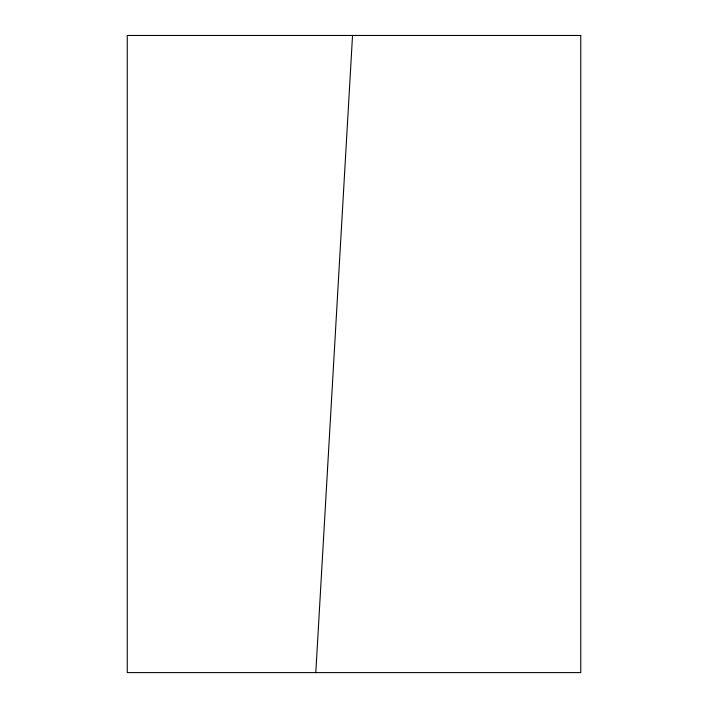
<?xml version="1.0" encoding="UTF-8"?>
<svg xmlns="http://www.w3.org/2000/svg" width="708" height="708" viewBox="0 0 708 708"><rect width="100%" height="100%" fill="white"/><g stroke="black" fill="none" stroke-linecap="round" stroke-linejoin="round"><path stroke-width="1.06" d="M315.803 672.6L352.54 35.4M580.746 35.462L127.254 35.462L127.254 672.6L580.746 672.6L580.746 35.462"/></g></svg>
